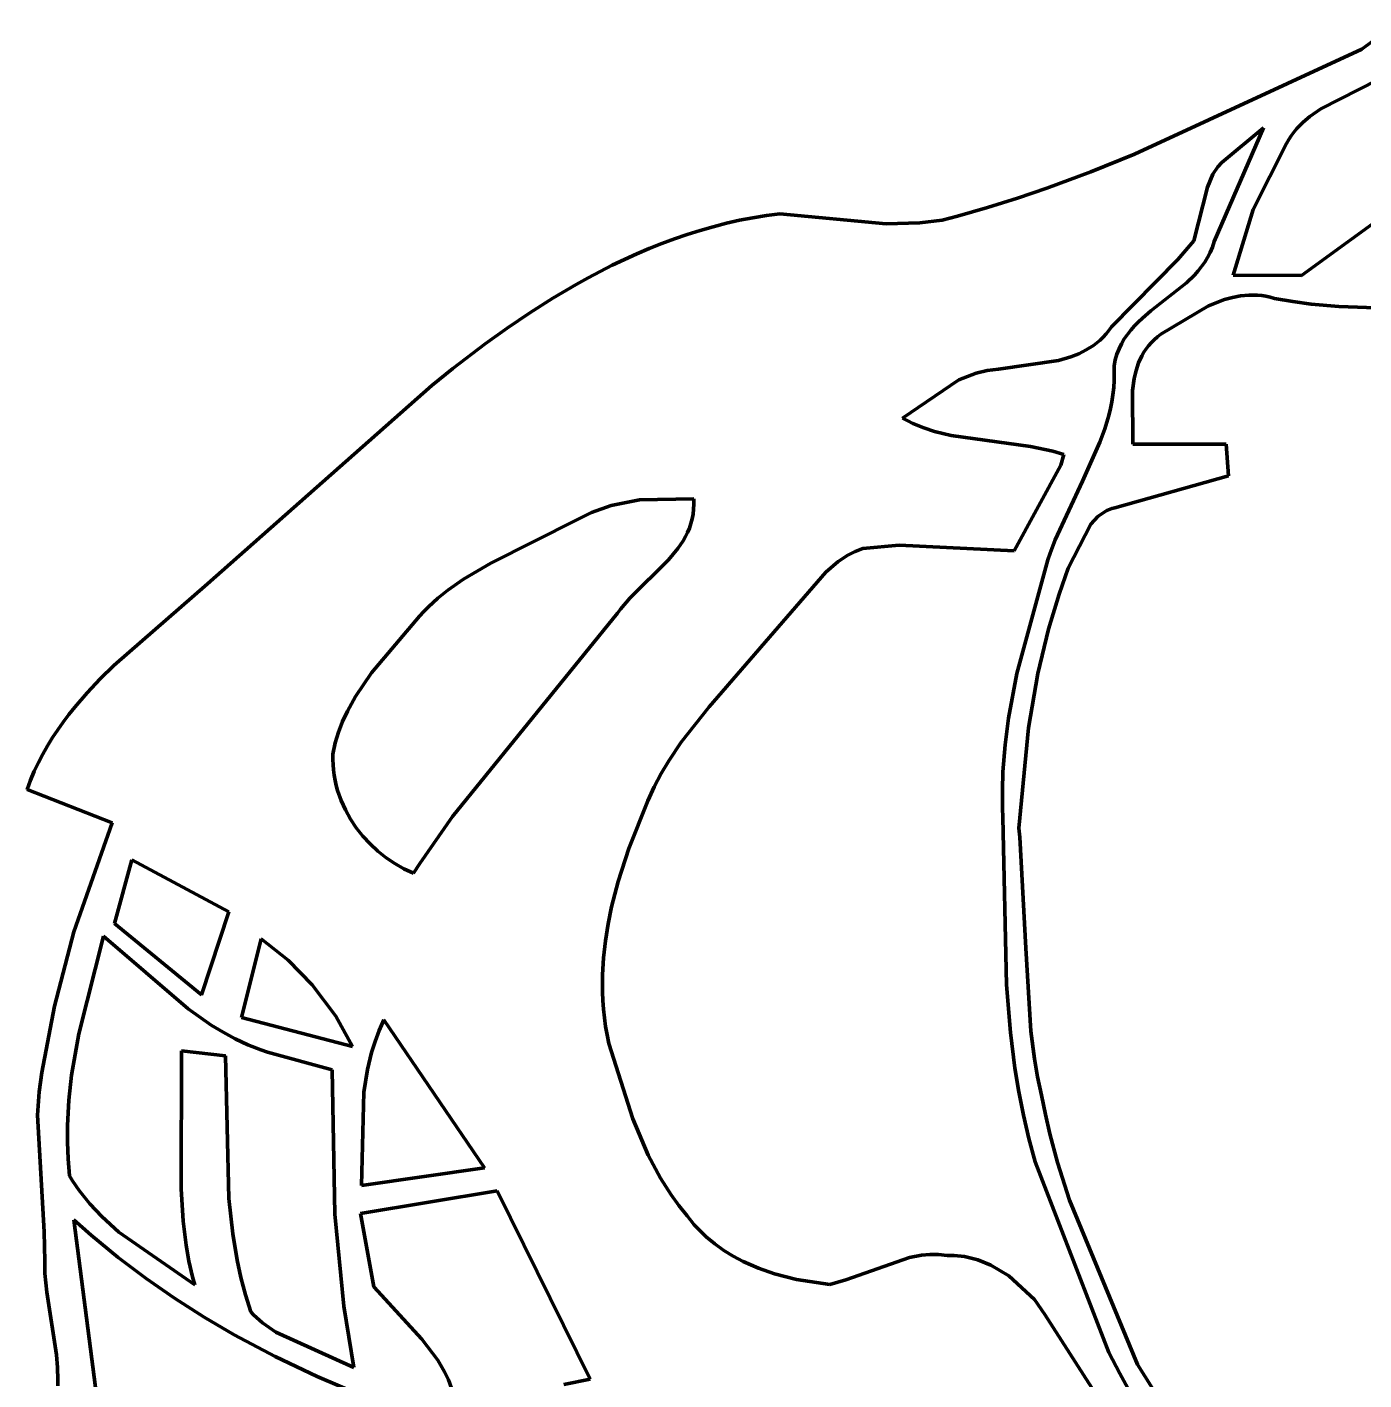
# Model space of a CAD drawing. Header units: millimetres. Extents: x 0 to 12.5, y 0 to 14.6.
# Drawn here: x 3.454 to 5.215, y 10.274 to 12.055 of the extents above; entities that cross this region are included whole.
import ezdxf

# ---------------------------------------------------------------- set-up
doc = ezdxf.new("R2010")
doc.units = ezdxf.units.MM
doc.layers.add('color#131313ff', color=7, linetype='CONTINUOUS', lineweight=100)
doc.layers.add('color#fcfcfcff', color=7, linetype='CONTINUOUS', lineweight=100)

msp = doc.modelspace()

# ---------------------------------------------------------------- linework, layer by layer
at = {"layer": 'color#131313ff'}
for p, q in [((5.2116, 12.0256), (5.2507, 12.0548)), ((4.9123, 11.8874), (5.2116, 12.0256)), ((5.2329, 11.9853), (5.158, 11.9472)), ((5.1435, 11.9372), (5.1345, 11.9296)), ((5.158, 11.9472), (5.1435, 11.9372)), ((5.0173, 11.7724), (5.0825, 11.9223)), ((5.0825, 11.9223), (5.0273, 11.8767)), ((5.1225, 11.9167), (5.1189, 11.9118)), ((5.1263, 11.9212), (5.1225, 11.9167)), ((5.1345, 11.9296), (5.1263, 11.9212)), ((5.1124, 11.9014), (5.0687, 11.8147)), ((5.1155, 11.9068), (5.1124, 11.9014)), ((5.1189, 11.9118), (5.1155, 11.9068)), ((4.855, 11.8643), (4.9123, 11.8874)), ((4.7972, 11.8427), (4.855, 11.8643)), ((5.0222, 11.8708), (5.0158, 11.8613)), ((5.0273, 11.8767), (5.0222, 11.8708)), ((5.0158, 11.8613), (5.0084, 11.844)), ((4.7189, 11.8171), (4.7582, 11.8294)), ((4.7582, 11.8294), (4.7972, 11.8427)), ((5.0084, 11.844), (4.9904, 11.7734)), ((4.4278, 11.8068), (4.4457, 11.8091)), ((4.4457, 11.8091), (4.5856, 11.7959)), ((4.6792, 11.8058), (4.7189, 11.8171)), ((5.0687, 11.8147), (5.0422, 11.7282)), ((5.1322, 11.7279), (5.2633, 11.823)), ((4.3406, 11.7871), (4.3578, 11.792)), ((4.3578, 11.792), (4.3751, 11.7965)), ((4.3751, 11.7965), (4.3925, 11.8004)), ((4.3925, 11.8004), (4.4101, 11.8038)), ((4.4101, 11.8038), (4.4278, 11.8068)), ((4.5856, 11.7959), (4.6298, 11.7969)), ((4.6298, 11.7969), (4.6593, 11.8005)), ((4.6593, 11.8005), (4.6792, 11.8058)), ((4.2901, 11.7698), (4.3068, 11.776)), ((4.3068, 11.776), (4.3236, 11.7818)), ((4.3236, 11.7818), (4.3406, 11.7871)), ((4.9904, 11.7734), (4.9693, 11.7488)), ((4.2409, 11.7489), (4.2572, 11.7563)), ((4.2572, 11.7563), (4.2736, 11.7633)), ((4.2736, 11.7633), (4.2901, 11.7698)), ((5.0087, 11.7515), (5.0121, 11.7581)), ((5.0121, 11.7581), (5.015, 11.765)), ((5.015, 11.765), (5.0173, 11.7724)), ((4.2089, 11.7332), (4.2248, 11.7412)), ((4.2248, 11.7412), (4.2409, 11.7489)), ((4.9693, 11.7488), (4.8823, 11.6602)), ((4.9962, 11.7337), (5.0008, 11.7394)), ((5.0008, 11.7394), (5.005, 11.7453)), ((5.005, 11.7453), (5.0087, 11.7515)), ((4.1774, 11.7161), (4.1931, 11.7248)), ((4.1931, 11.7248), (4.2089, 11.7332)), ((4.9808, 11.7182), (4.9913, 11.7283)), ((4.9913, 11.7283), (4.9962, 11.7337)), ((5.0422, 11.7282), (5.1322, 11.7279)), ((4.1465, 11.698), (4.1774, 11.7161)), ((4.934, 11.6812), (4.9808, 11.7182)), ((5.0632, 11.702), (5.0522, 11.701)), ((5.0743, 11.7018), (5.0632, 11.702)), ((4.1163, 11.6787), (4.1465, 11.698)), ((5.0101, 11.6878), (4.9473, 11.6503)), ((5.0308, 11.696), (5.0101, 11.6878)), ((5.0415, 11.6989), (5.0308, 11.696)), ((5.0522, 11.701), (5.0415, 11.6989)), ((5.0799, 11.7013), (5.0743, 11.7018)), ((5.0855, 11.7004), (5.0799, 11.7013)), ((5.0912, 11.6992), (5.0855, 11.7004)), ((5.0969, 11.6976), (5.0912, 11.6992)), ((5.121, 11.6934), (5.0969, 11.6976)), ((5.1451, 11.6901), (5.121, 11.6934)), ((5.1815, 11.6869), (5.1451, 11.6901)), ((5.2423, 11.6849), (5.1815, 11.6869)), ((4.0865, 11.6586), (4.1163, 11.6787)), ((4.9124, 11.6613), (4.9175, 11.6665)), ((4.9175, 11.6665), (4.9228, 11.6716)), ((4.9228, 11.6716), (4.934, 11.6812)), ((4.0574, 11.6377), (4.0865, 11.6586)), ((4.8751, 11.6508), (4.8712, 11.6465)), ((4.8788, 11.6553), (4.8751, 11.6508)), ((4.8823, 11.6602), (4.8788, 11.6553)), ((4.899, 11.6442), (4.9031, 11.6502)), ((4.9031, 11.6502), (4.9076, 11.6559)), ((4.9076, 11.6559), (4.9124, 11.6613)), ((4.9473, 11.6503), (4.9427, 11.6469)), ((4.0148, 11.6052), (4.0574, 11.6377)), ((4.8584, 11.6356), (4.849, 11.6297)), ((4.8628, 11.639), (4.8584, 11.6356)), ((4.8671, 11.6426), (4.8628, 11.639)), ((4.8712, 11.6465), (4.8671, 11.6426)), ((4.8894, 11.6242), (4.8921, 11.6313)), ((4.8921, 11.6313), (4.8954, 11.6379)), ((4.8954, 11.6379), (4.899, 11.6442)), ((4.9277, 11.631), (4.9248, 11.6267)), ((4.931, 11.6353), (4.9277, 11.631)), ((4.9345, 11.6393), (4.931, 11.6353)), ((4.9384, 11.6432), (4.9345, 11.6393)), ((4.9427, 11.6469), (4.9384, 11.6432)), ((4.8124, 11.6158), (4.7334, 11.6045)), ((4.8287, 11.6206), (4.8124, 11.6158)), ((4.8391, 11.6247), (4.8287, 11.6206)), ((4.849, 11.6297), (4.8391, 11.6247)), ((4.8856, 11.6089), (4.8872, 11.6168)), ((4.8872, 11.6168), (4.8894, 11.6242)), ((4.9222, 11.6221), (4.9178, 11.6126)), ((4.9248, 11.6267), (4.9222, 11.6221)), ((3.9871, 11.583), (4.0148, 11.6052)), ((4.7039, 11.5993), (4.681, 11.5904)), ((4.7184, 11.6027), (4.7039, 11.5993)), ((4.7334, 11.6045), (4.7184, 11.6027)), ((4.8859, 11.5992), (4.8856, 11.6089)), ((4.8857, 11.5896), (4.8859, 11.5992)), ((4.9145, 11.6026), (4.912, 11.5923)), ((4.9178, 11.6126), (4.9145, 11.6026)), ((3.6921, 11.3218), (3.9871, 11.583)), ((4.681, 11.5904), (4.6071, 11.54)), ((4.8841, 11.5708), (4.8851, 11.5802)), ((4.8851, 11.5802), (4.8857, 11.5896)), ((4.912, 11.5923), (4.9097, 11.5762)), ((4.8808, 11.5525), (4.8826, 11.5616)), ((4.8826, 11.5616), (4.8841, 11.5708)), ((4.9097, 11.5762), (4.9101, 11.5055)), ((4.8733, 11.5257), (4.8786, 11.5435)), ((4.8786, 11.5435), (4.8808, 11.5525)), ((4.6071, 11.54), (4.6139, 11.5363)), ((4.6139, 11.5363), (4.6208, 11.5329)), ((4.6208, 11.5329), (4.6349, 11.5271)), ((4.6349, 11.5271), (4.6491, 11.5224)), ((4.867, 11.5082), (4.8733, 11.5257)), ((4.6491, 11.5224), (4.6709, 11.517)), ((4.6709, 11.517), (4.7755, 11.5026)), ((4.8438, 11.4569), (4.867, 11.5082)), ((4.7755, 11.5026), (4.805, 11.4965)), ((4.805, 11.4965), (4.8195, 11.4922)), ((4.8195, 11.4922), (4.8153, 11.4779)), ((4.9101, 11.5055), (5.033, 11.5059)), ((5.033, 11.5059), (5.0361, 11.4642)), ((4.8153, 11.4779), (4.7542, 11.3654)), ((4.8079, 11.3798), (4.8438, 11.4569)), ((5.0361, 11.4642), (4.8865, 11.422)), ((4.2234, 11.425), (4.1976, 11.4159)), ((4.2609, 11.4325), (4.2234, 11.425)), ((4.3321, 11.4337), (4.2609, 11.4325)), ((4.3313, 11.4135), (4.332, 11.42)), ((4.332, 11.42), (4.3323, 11.4267)), ((4.3323, 11.4267), (4.3321, 11.4337)), ((4.8759, 11.4182), (4.8698, 11.4146)), ((4.8828, 11.4209), (4.8759, 11.4182)), ((4.8865, 11.422), (4.8828, 11.4209)), ((4.178, 11.4059), (4.0652, 11.3489)), ((4.1976, 11.4159), (4.178, 11.4059)), ((4.3264, 11.3952), (4.3284, 11.4011)), ((4.3284, 11.4011), (4.3301, 11.4072)), ((4.3301, 11.4072), (4.3313, 11.4135)), ((4.8548, 11.4002), (4.8253, 11.3425)), ((4.8642, 11.4104), (4.8548, 11.4002)), ((4.8698, 11.4146), (4.8642, 11.4104)), ((4.3182, 11.3786), (4.3213, 11.384)), ((4.3213, 11.384), (4.324, 11.3895)), ((4.324, 11.3895), (4.3264, 11.3952)), ((4.2991, 11.3536), (4.3113, 11.3683)), ((4.3113, 11.3683), (4.3182, 11.3786)), ((4.5446, 11.3645), (4.5352, 11.3597)), ((4.5547, 11.3685), (4.5446, 11.3645)), ((4.6027, 11.3726), (4.5547, 11.3685)), ((4.7542, 11.3654), (4.6027, 11.3726)), ((4.8014, 11.3622), (4.8079, 11.3798)), ((4.0652, 11.3489), (4.0289, 11.3279)), ((4.2482, 11.3029), (4.2991, 11.3536)), ((4.5221, 11.351), (4.5062, 11.3373)), ((4.5352, 11.3597), (4.5221, 11.351)), ((4.7576, 11.2037), (4.7985, 11.3533)), ((4.7985, 11.3533), (4.8014, 11.3622)), ((4.0289, 11.3279), (4.0083, 11.3136)), ((4.5062, 11.3373), (4.4433, 11.2649)), ((4.8253, 11.3425), (4.8132, 11.3084)), ((3.5687, 11.2141), (3.6921, 11.3218)), ((4.0083, 11.3136), (3.9952, 11.3031)), ((3.9952, 11.3031), (3.9828, 11.2916)), ((4.2357, 11.2883), (4.2482, 11.3029)), ((4.8132, 11.3084), (4.7994, 11.2622)), ((3.9711, 11.2791), (3.9079, 11.2047)), ((3.9768, 11.2855), (3.9711, 11.2791)), ((3.9828, 11.2916), (3.9768, 11.2855)), ((4.0143, 11.0153), (4.2319, 11.2833)), ((4.2319, 11.2833), (4.2357, 11.2883)), ((4.4433, 11.2649), (4.3526, 11.16)), ((4.7994, 11.2622), (4.7854, 11.2036)), ((3.5508, 11.1966), (3.5687, 11.2141)), ((3.9079, 11.2047), (3.8869, 11.1737)), ((4.7467, 11.1451), (4.7576, 11.2037)), ((4.7854, 11.2036), (4.773, 11.1323)), ((3.5335, 11.1784), (3.5508, 11.1966)), ((3.5172, 11.1595), (3.5335, 11.1784)), ((3.8869, 11.1737), (3.8761, 11.1542)), ((3.5019, 11.1399), (3.5094, 11.1498)), ((3.5094, 11.1498), (3.5172, 11.1595)), ((3.8761, 11.1542), (3.8699, 11.1407)), ((4.3526, 11.16), (4.3158, 11.1135)), ((3.4947, 11.1297), (3.5019, 11.1399)), ((3.8699, 11.1407), (3.8646, 11.1267)), ((4.7421, 11.1097), (4.7467, 11.1451)), ((4.773, 11.1323), (4.7602, 11.0003)), ((3.4813, 11.1087), (3.4878, 11.1193)), ((3.4878, 11.1193), (3.4947, 11.1297)), ((3.8646, 11.1267), (3.8602, 11.1124)), ((3.4693, 11.0865), (3.4751, 11.0977)), ((3.4751, 11.0977), (3.4813, 11.1087)), ((3.857, 11.0976), (3.8569, 11.0906)), ((3.8602, 11.1124), (3.857, 11.0976)), ((4.3158, 11.1135), (4.2993, 11.089)), ((4.7393, 11.0741), (4.7421, 11.1097)), ((3.4639, 11.075), (3.4693, 11.0865)), ((3.8569, 11.0906), (3.8572, 11.0837)), ((3.8572, 11.0837), (3.8578, 11.0768)), ((4.2993, 11.089), (4.2892, 11.072)), ((3.4544, 11.0511), (3.4589, 11.0632)), ((3.4589, 11.0632), (3.4639, 11.075)), ((3.8578, 11.0768), (3.8587, 11.0699)), ((3.8587, 11.0699), (3.8599, 11.0631)), ((3.8599, 11.0631), (3.8615, 11.0564)), ((4.2892, 11.072), (4.2799, 11.0545)), ((4.7386, 11.0503), (4.7393, 11.0741)), ((3.5663, 11.0073), (3.4544, 11.0511)), ((3.8615, 11.0564), (3.8633, 11.0498)), ((3.8633, 11.0498), (3.8679, 11.0367)), ((4.2799, 11.0545), (4.2716, 11.0363)), ((4.7388, 11.0264), (4.7386, 11.0503)), ((3.8679, 11.0367), (3.8735, 11.0241)), ((4.2716, 11.0363), (4.2465, 10.9732)), ((4.7393, 11.0144), (4.7388, 11.0264)), ((3.5161, 10.8637), (3.5663, 11.0073)), ((3.8735, 11.0241), (3.8802, 11.012)), ((3.8802, 11.012), (3.8879, 11.0005)), ((3.9714, 10.9537), (4.0143, 11.0153)), ((4.7438, 10.7938), (4.7393, 11.0144)), ((3.8879, 11.0005), (3.8965, 10.9895)), ((3.8965, 10.9895), (3.9059, 10.9793)), ((4.7602, 11.0003), (4.7616, 10.9882)), ((3.9059, 10.9793), (3.9161, 10.9699)), ((4.2465, 10.9732), (4.2325, 10.9298)), ((4.7616, 10.9882), (4.7693, 10.8422)), ((3.5924, 10.9585), (3.5697, 10.8746)), ((3.7201, 10.8902), (3.5924, 10.9585)), ((3.9161, 10.9699), (3.927, 10.9612)), ((3.927, 10.9612), (3.9385, 10.9535)), ((3.9385, 10.9535), (3.9506, 10.9468)), ((3.9506, 10.9468), (3.9632, 10.9411)), ((3.9632, 10.9411), (3.9714, 10.9537)), ((4.2325, 10.9298), (4.224, 10.8967)), ((3.6841, 10.7807), (3.7201, 10.8902)), ((4.224, 10.8967), (4.2194, 10.8744)), ((3.5697, 10.8746), (3.6841, 10.7807)), ((4.2194, 10.8744), (4.2159, 10.852)), ((3.4904, 10.7656), (3.5161, 10.8637)), ((3.5549, 10.858), (3.5224, 10.7292)), ((3.6667, 10.7621), (3.5549, 10.858)), ((3.7625, 10.8543), (3.7368, 10.7509)), ((3.7982, 10.8263), (3.7625, 10.8543)), ((4.2159, 10.852), (4.2134, 10.8295)), ((4.2134, 10.8295), (4.2121, 10.807)), ((4.7693, 10.8422), (4.7758, 10.7328)), ((3.8299, 10.794), (3.7982, 10.8263)), ((3.8608, 10.7526), (3.8299, 10.794)), ((4.2121, 10.807), (4.2119, 10.7957)), ((4.2119, 10.7957), (4.212, 10.7844)), ((4.7492, 10.731), (4.7438, 10.7938)), ((4.212, 10.7844), (4.2125, 10.7731)), ((3.474, 10.6784), (3.4904, 10.7656)), ((3.6968, 10.741), (3.6667, 10.7621)), ((4.2125, 10.7731), (4.2133, 10.7618)), ((4.2133, 10.7618), (4.2145, 10.7505)), ((3.7124, 10.7315), (3.6968, 10.741)), ((3.7368, 10.7509), (3.8828, 10.7129)), ((3.8828, 10.7129), (3.8608, 10.7526)), ((3.9242, 10.7479), (3.9179, 10.7337)), ((4.0567, 10.5529), (3.9242, 10.7479)), ((4.2145, 10.7505), (4.2161, 10.7392)), ((3.5224, 10.7292), (3.513, 10.6748)), ((3.7284, 10.7228), (3.7124, 10.7315)), ((3.7451, 10.715), (3.7284, 10.7228)), ((3.9179, 10.7337), (3.9125, 10.7193)), ((4.2161, 10.7392), (4.218, 10.728)), ((4.218, 10.728), (4.2203, 10.7167)), ((4.7551, 10.6842), (4.7492, 10.731)), ((4.7758, 10.7328), (4.7806, 10.6966)), ((3.6573, 10.5254), (3.6575, 10.707)), ((3.6575, 10.707), (3.7155, 10.7003)), ((3.7623, 10.7082), (3.7451, 10.715)), ((3.7711, 10.7053), (3.7623, 10.7082)), ((3.856, 10.682), (3.7711, 10.7053)), ((3.9079, 10.7047), (3.9026, 10.6825)), ((3.9125, 10.7193), (3.9079, 10.7047)), ((4.2203, 10.7167), (4.2519, 10.6176)), ((3.7155, 10.7003), (3.7199, 10.5126)), ((4.7806, 10.6966), (4.7849, 10.6726)), ((3.4704, 10.6532), (3.474, 10.6784)), ((3.513, 10.6748), (3.5093, 10.6419)), ((3.8596, 10.4921), (3.856, 10.682)), ((3.9026, 10.6825), (3.8979, 10.6524)), ((4.7602, 10.6531), (4.7551, 10.6842)), ((4.7849, 10.6726), (4.7902, 10.6487)), ((3.4681, 10.6224), (3.4704, 10.6532)), ((3.8979, 10.6524), (3.8947, 10.5299)), ((4.7662, 10.6222), (4.7602, 10.6531)), ((3.5093, 10.6419), (3.5075, 10.6089)), ((4.7902, 10.6487), (4.7951, 10.623)), ((3.4769, 10.4687), (3.4681, 10.6224)), ((4.2519, 10.6176), (4.2721, 10.5698)), ((4.7733, 10.5915), (4.7662, 10.6222)), ((4.7951, 10.623), (4.8008, 10.5976)), ((3.5075, 10.6089), (3.5074, 10.5867)), ((4.8008, 10.5976), (4.811, 10.56)), ((3.5074, 10.5867), (3.5084, 10.5646)), ((4.7815, 10.5609), (4.7733, 10.5915)), ((3.5084, 10.5646), (3.5104, 10.5423)), ((4.2721, 10.5698), (4.2883, 10.5393)), ((3.8947, 10.5299), (4.0567, 10.5529)), ((4.8787, 10.3099), (4.7815, 10.5609)), ((4.811, 10.56), (4.8269, 10.5105)), ((3.5104, 10.5423), (3.5144, 10.5358)), ((3.5144, 10.5358), (3.523, 10.5232)), ((4.2883, 10.5393), (4.3023, 10.5174)), ((3.523, 10.5232), (3.5372, 10.5054)), ((3.6599, 10.4829), (3.6573, 10.5254)), ((3.7199, 10.5126), (3.7251, 10.4661)), ((4.0733, 10.5227), (3.8935, 10.493)), ((4.1958, 10.2746), (4.0733, 10.5227)), ((4.3023, 10.5174), (4.3125, 10.5034)), ((4.8269, 10.5105), (4.9163, 10.2939)), ((3.5372, 10.5054), (3.5527, 10.4888)), ((3.8716, 10.3707), (3.8596, 10.4921)), ((3.8935, 10.493), (3.911, 10.3961)), ((4.3125, 10.5034), (4.3235, 10.4898)), ((3.5159, 10.4847), (3.5443, 10.2638)), ((3.5389, 10.4643), (3.5159, 10.4847)), ((3.5527, 10.4888), (3.5751, 10.4684)), ((3.6637, 10.4512), (3.6599, 10.4829)), ((4.3235, 10.4898), (4.3281, 10.4838)), ((4.3281, 10.4838), (4.3329, 10.478)), ((4.3329, 10.478), (4.3378, 10.4725)), ((3.4776, 10.4301), (3.4769, 10.4687)), ((3.5744, 10.4351), (3.5389, 10.4643)), ((3.5751, 10.4684), (3.6752, 10.399)), ((3.7251, 10.4661), (3.7309, 10.4314)), ((4.3378, 10.4725), (4.3484, 10.4621)), ((4.3484, 10.4621), (4.3597, 10.4527)), ((3.6675, 10.4302), (3.6637, 10.4512)), ((4.3597, 10.4527), (4.3716, 10.4441)), ((4.3716, 10.4441), (4.3841, 10.4365)), ((4.6161, 10.435), (4.6322, 10.4379)), ((4.6322, 10.4379), (4.6432, 10.4389)), ((4.6432, 10.4389), (4.6544, 10.4389)), ((4.6544, 10.4389), (4.6657, 10.4377)), ((4.6657, 10.4377), (4.675, 10.4377)), ((4.675, 10.4377), (4.6888, 10.4363)), ((3.4779, 10.414), (3.4776, 10.4301)), ((3.611, 10.4074), (3.5744, 10.4351)), ((3.6723, 10.4094), (3.6675, 10.4302)), ((3.7309, 10.4314), (3.7359, 10.4086)), ((4.3841, 10.4365), (4.3972, 10.4296)), ((4.3972, 10.4296), (4.4175, 10.4207)), ((4.4175, 10.4207), (4.4386, 10.4135)), ((4.5324, 10.4054), (4.6161, 10.435)), ((4.6888, 10.4363), (4.7064, 10.4318)), ((4.7064, 10.4318), (4.7234, 10.4249)), ((4.7234, 10.4249), (4.747, 10.4107)), ((3.4803, 10.3894), (3.4779, 10.414)), ((3.6487, 10.3812), (3.611, 10.4074)), ((3.6752, 10.399), (3.6723, 10.4094)), ((3.7359, 10.4086), (3.7419, 10.3859)), ((4.4386, 10.4135), (4.4675, 10.4061)), ((4.4675, 10.4061), (4.5112, 10.3992)), ((4.5112, 10.3992), (4.5324, 10.4054)), ((4.747, 10.4107), (4.781, 10.3797)), ((3.493, 10.3067), (3.4803, 10.3894)), ((3.7419, 10.3859), (3.7489, 10.3634)), ((3.911, 10.3961), (3.9742, 10.3272)), ((3.6874, 10.3564), (3.6487, 10.3812)), ((3.8846, 10.2903), (3.8716, 10.3707)), ((4.781, 10.3797), (4.7945, 10.36)), ((3.727, 10.3332), (3.6874, 10.3564)), ((3.7489, 10.3634), (3.7526, 10.3595)), ((3.7526, 10.3595), (3.7645, 10.349)), ((3.7645, 10.349), (3.7818, 10.3368)), ((4.7945, 10.36), (4.8855, 10.2178)), ((3.7811, 10.3044), (3.727, 10.3332)), ((3.7818, 10.3368), (3.8846, 10.2903)), ((3.9742, 10.3272), (3.9953, 10.2996)), ((3.4945, 10.2903), (3.493, 10.3067)), ((3.8365, 10.2781), (3.7811, 10.3044)), ((3.9953, 10.2996), (4.0041, 10.2845)), ((4.893, 10.2822), (4.8787, 10.3099)), ((3.495, 10.274), (3.4945, 10.2903)), ((3.893, 10.2541), (3.8365, 10.2781)), ((4.0041, 10.2845), (4.0091, 10.2739)), ((4.9847, 10.1159), (4.893, 10.2822)), ((4.9163, 10.2939), (5.0315, 10.1126)), ((3.4948, 10.2659), (3.495, 10.274)), ((4.0091, 10.2739), (4.0132, 10.2627)), ((4.161, 10.2679), (4.1958, 10.2746))]:
    msp.add_line(p, q, dxfattribs=at)
at = {"layer": 'color#fcfcfcff'}
for p, q in [((5.2507, 12.0548), (5.2116, 12.0256)), ((5.2116, 12.0256), (4.9123, 11.8874)), ((5.158, 11.9472), (5.2329, 11.9853)), ((5.1345, 11.9296), (5.1435, 11.9372)), ((5.1435, 11.9372), (5.158, 11.9472)), ((5.0825, 11.9223), (5.0173, 11.7724)), ((5.0273, 11.8767), (5.0825, 11.9223)), ((5.1189, 11.9118), (5.1225, 11.9167)), ((5.1225, 11.9167), (5.1263, 11.9212)), ((5.1263, 11.9212), (5.1345, 11.9296)), ((5.0687, 11.8147), (5.1124, 11.9014)), ((5.1124, 11.9014), (5.1155, 11.9068)), ((5.1155, 11.9068), (5.1189, 11.9118)), ((4.9123, 11.8874), (4.855, 11.8643)), ((4.855, 11.8643), (4.7972, 11.8427)), ((5.0158, 11.8613), (5.0222, 11.8708)), ((5.0222, 11.8708), (5.0273, 11.8767)), ((5.0084, 11.844), (5.0158, 11.8613)), ((4.7582, 11.8294), (4.7189, 11.8171)), ((4.7972, 11.8427), (4.7582, 11.8294)), ((4.9904, 11.7734), (5.0084, 11.844)), ((4.4457, 11.8091), (4.4278, 11.8068)), ((4.5856, 11.7959), (4.4457, 11.8091)), ((4.7189, 11.8171), (4.6792, 11.8058)), ((5.0422, 11.7282), (5.0687, 11.8147)), ((5.2633, 11.823), (5.1322, 11.7279)), ((4.3578, 11.792), (4.3406, 11.7871)), ((4.3751, 11.7965), (4.3578, 11.792)), ((4.3925, 11.8004), (4.3751, 11.7965)), ((4.4101, 11.8038), (4.3925, 11.8004)), ((4.4278, 11.8068), (4.4101, 11.8038)), ((4.6298, 11.7969), (4.5856, 11.7959)), ((4.6593, 11.8005), (4.6298, 11.7969)), ((4.6792, 11.8058), (4.6593, 11.8005)), ((4.3068, 11.776), (4.2901, 11.7698)), ((4.3236, 11.7818), (4.3068, 11.776)), ((4.3406, 11.7871), (4.3236, 11.7818)), ((4.9693, 11.7488), (4.9904, 11.7734)), ((4.2572, 11.7563), (4.2409, 11.7489)), ((4.2736, 11.7633), (4.2572, 11.7563)), ((4.2901, 11.7698), (4.2736, 11.7633)), ((5.0121, 11.7581), (5.0087, 11.7515)), ((5.015, 11.765), (5.0121, 11.7581)), ((5.0173, 11.7724), (5.015, 11.765)), ((4.2248, 11.7412), (4.2089, 11.7332)), ((4.2409, 11.7489), (4.2248, 11.7412)), ((4.8823, 11.6602), (4.9693, 11.7488)), ((5.0008, 11.7394), (4.9962, 11.7337)), ((5.005, 11.7453), (5.0008, 11.7394)), ((5.0087, 11.7515), (5.005, 11.7453)), ((4.1931, 11.7248), (4.1774, 11.7161)), ((4.2089, 11.7332), (4.1931, 11.7248)), ((4.9913, 11.7283), (4.9808, 11.7182)), ((4.9962, 11.7337), (4.9913, 11.7283)), ((5.1322, 11.7279), (5.0422, 11.7282)), ((4.1774, 11.7161), (4.1465, 11.698)), ((4.9808, 11.7182), (4.934, 11.6812)), ((5.0522, 11.701), (5.0632, 11.702)), ((5.0632, 11.702), (5.0743, 11.7018)), ((4.1465, 11.698), (4.1163, 11.6787)), ((4.9473, 11.6503), (5.0101, 11.6878)), ((5.0101, 11.6878), (5.0308, 11.696)), ((5.0308, 11.696), (5.0415, 11.6989)), ((5.0415, 11.6989), (5.0522, 11.701)), ((5.0743, 11.7018), (5.0799, 11.7013)), ((5.0799, 11.7013), (5.0855, 11.7004)), ((5.0855, 11.7004), (5.0912, 11.6992)), ((5.0912, 11.6992), (5.0969, 11.6976)), ((5.0969, 11.6976), (5.121, 11.6934)), ((5.121, 11.6934), (5.1451, 11.6901)), ((5.1451, 11.6901), (5.1815, 11.6869)), ((5.1815, 11.6869), (5.2423, 11.6849)), ((4.1163, 11.6787), (4.0865, 11.6586)), ((4.9175, 11.6665), (4.9124, 11.6613)), ((4.9228, 11.6716), (4.9175, 11.6665)), ((4.934, 11.6812), (4.9228, 11.6716)), ((4.0865, 11.6586), (4.0574, 11.6377)), ((4.8712, 11.6465), (4.8751, 11.6508)), ((4.8751, 11.6508), (4.8788, 11.6553)), ((4.8788, 11.6553), (4.8823, 11.6602)), ((4.9031, 11.6502), (4.899, 11.6442)), ((4.9076, 11.6559), (4.9031, 11.6502)), ((4.9124, 11.6613), (4.9076, 11.6559)), ((4.9427, 11.6469), (4.9473, 11.6503)), ((4.0574, 11.6377), (4.0148, 11.6052)), ((4.849, 11.6297), (4.8584, 11.6356)), ((4.8584, 11.6356), (4.8628, 11.639)), ((4.8628, 11.639), (4.8671, 11.6426)), ((4.8671, 11.6426), (4.8712, 11.6465)), ((4.8921, 11.6313), (4.8894, 11.6242)), ((4.8954, 11.6379), (4.8921, 11.6313)), ((4.899, 11.6442), (4.8954, 11.6379)), ((4.9248, 11.6267), (4.9277, 11.631)), ((4.9277, 11.631), (4.931, 11.6353)), ((4.931, 11.6353), (4.9345, 11.6393)), ((4.9345, 11.6393), (4.9384, 11.6432)), ((4.9384, 11.6432), (4.9427, 11.6469)), ((4.7334, 11.6045), (4.8124, 11.6158)), ((4.8124, 11.6158), (4.8287, 11.6206)), ((4.8287, 11.6206), (4.8391, 11.6247)), ((4.8391, 11.6247), (4.849, 11.6297)), ((4.8872, 11.6168), (4.8856, 11.6089)), ((4.8894, 11.6242), (4.8872, 11.6168)), ((4.9178, 11.6126), (4.9222, 11.6221)), ((4.9222, 11.6221), (4.9248, 11.6267)), ((4.0148, 11.6052), (3.9871, 11.583)), ((4.681, 11.5904), (4.7039, 11.5993)), ((4.7039, 11.5993), (4.7184, 11.6027)), ((4.7184, 11.6027), (4.7334, 11.6045)), ((4.8856, 11.6089), (4.8859, 11.5992)), ((4.8859, 11.5992), (4.8857, 11.5896)), ((4.912, 11.5923), (4.9145, 11.6026)), ((4.9145, 11.6026), (4.9178, 11.6126)), ((3.9871, 11.583), (3.6921, 11.3218)), ((4.6071, 11.54), (4.681, 11.5904)), ((4.8851, 11.5802), (4.8841, 11.5708)), ((4.8857, 11.5896), (4.8851, 11.5802)), ((4.9097, 11.5762), (4.912, 11.5923)), ((4.8826, 11.5616), (4.8808, 11.5525)), ((4.8841, 11.5708), (4.8826, 11.5616)), ((4.9101, 11.5055), (4.9097, 11.5762)), ((4.8786, 11.5435), (4.8733, 11.5257)), ((4.8808, 11.5525), (4.8786, 11.5435)), ((4.6139, 11.5363), (4.6071, 11.54)), ((4.6208, 11.5329), (4.6139, 11.5363)), ((4.6349, 11.5271), (4.6208, 11.5329)), ((4.6491, 11.5224), (4.6349, 11.5271)), ((4.8733, 11.5257), (4.867, 11.5082)), ((4.6709, 11.517), (4.6491, 11.5224)), ((4.7755, 11.5026), (4.6709, 11.517)), ((4.867, 11.5082), (4.8438, 11.4569)), ((4.805, 11.4965), (4.7755, 11.5026)), ((4.8195, 11.4922), (4.805, 11.4965)), ((4.8153, 11.4779), (4.8195, 11.4922)), ((5.033, 11.5059), (4.9101, 11.5055)), ((5.0361, 11.4642), (5.033, 11.5059)), ((4.7542, 11.3654), (4.8153, 11.4779)), ((4.8438, 11.4569), (4.8079, 11.3798)), ((4.8865, 11.422), (5.0361, 11.4642)), ((4.1976, 11.4159), (4.2234, 11.425)), ((4.2234, 11.425), (4.2609, 11.4325)), ((4.2609, 11.4325), (4.3321, 11.4337)), ((4.332, 11.42), (4.3313, 11.4135)), ((4.3323, 11.4267), (4.332, 11.42)), ((4.3321, 11.4337), (4.3323, 11.4267)), ((4.8698, 11.4146), (4.8759, 11.4182)), ((4.8759, 11.4182), (4.8828, 11.4209)), ((4.8828, 11.4209), (4.8865, 11.422)), ((4.0652, 11.3489), (4.178, 11.4059)), ((4.178, 11.4059), (4.1976, 11.4159)), ((4.3284, 11.4011), (4.3264, 11.3952)), ((4.3301, 11.4072), (4.3284, 11.4011)), ((4.3313, 11.4135), (4.3301, 11.4072)), ((4.8253, 11.3425), (4.8548, 11.4002)), ((4.8548, 11.4002), (4.8642, 11.4104)), ((4.8642, 11.4104), (4.8698, 11.4146)), ((4.3213, 11.384), (4.3182, 11.3786)), ((4.324, 11.3895), (4.3213, 11.384)), ((4.3264, 11.3952), (4.324, 11.3895)), ((4.3113, 11.3683), (4.2991, 11.3536)), ((4.3182, 11.3786), (4.3113, 11.3683)), ((4.5352, 11.3597), (4.5446, 11.3645)), ((4.5446, 11.3645), (4.5547, 11.3685)), ((4.5547, 11.3685), (4.6027, 11.3726)), ((4.6027, 11.3726), (4.7542, 11.3654)), ((4.8079, 11.3798), (4.8014, 11.3622)), ((4.0289, 11.3279), (4.0652, 11.3489)), ((4.2991, 11.3536), (4.2482, 11.3029)), ((4.5062, 11.3373), (4.5221, 11.351)), ((4.5221, 11.351), (4.5352, 11.3597)), ((4.7985, 11.3533), (4.7576, 11.2037)), ((4.8014, 11.3622), (4.7985, 11.3533)), ((4.0083, 11.3136), (4.0289, 11.3279)), ((4.4433, 11.2649), (4.5062, 11.3373)), ((4.8132, 11.3084), (4.8253, 11.3425)), ((3.6921, 11.3218), (3.5687, 11.2141)), ((3.9952, 11.3031), (4.0083, 11.3136)), ((3.9828, 11.2916), (3.9952, 11.3031)), ((4.2482, 11.3029), (4.2357, 11.2883)), ((4.7994, 11.2622), (4.8132, 11.3084)), ((3.9079, 11.2047), (3.9711, 11.2791)), ((3.9711, 11.2791), (3.9768, 11.2855)), ((3.9768, 11.2855), (3.9828, 11.2916)), ((4.2319, 11.2833), (4.0143, 11.0153)), ((4.2357, 11.2883), (4.2319, 11.2833)), ((4.3526, 11.16), (4.4433, 11.2649)), ((4.7854, 11.2036), (4.7994, 11.2622)), ((3.5687, 11.2141), (3.5508, 11.1966)), ((3.8869, 11.1737), (3.9079, 11.2047)), ((4.7576, 11.2037), (4.7467, 11.1451)), ((4.773, 11.1323), (4.7854, 11.2036)), ((3.5508, 11.1966), (3.5335, 11.1784)), ((3.5335, 11.1784), (3.5172, 11.1595)), ((3.8761, 11.1542), (3.8869, 11.1737)), ((3.5094, 11.1498), (3.5019, 11.1399)), ((3.5172, 11.1595), (3.5094, 11.1498)), ((3.8699, 11.1407), (3.8761, 11.1542)), ((4.3158, 11.1135), (4.3526, 11.16)), ((3.5019, 11.1399), (3.4947, 11.1297)), ((3.8646, 11.1267), (3.8699, 11.1407)), ((4.7467, 11.1451), (4.7421, 11.1097)), ((4.7602, 11.0003), (4.773, 11.1323)), ((3.4878, 11.1193), (3.4813, 11.1087)), ((3.4947, 11.1297), (3.4878, 11.1193)), ((3.8602, 11.1124), (3.8646, 11.1267)), ((3.4751, 11.0977), (3.4693, 11.0865)), ((3.4813, 11.1087), (3.4751, 11.0977)), ((3.8569, 11.0906), (3.857, 11.0976)), ((3.857, 11.0976), (3.8602, 11.1124)), ((4.2993, 11.089), (4.3158, 11.1135)), ((4.7421, 11.1097), (4.7393, 11.0741)), ((3.4693, 11.0865), (3.4639, 11.075)), ((3.8572, 11.0837), (3.8569, 11.0906)), ((3.8578, 11.0768), (3.8572, 11.0837)), ((4.2892, 11.072), (4.2993, 11.089)), ((3.4589, 11.0632), (3.4544, 11.0511)), ((3.4639, 11.075), (3.4589, 11.0632)), ((3.8587, 11.0699), (3.8578, 11.0768)), ((3.8599, 11.0631), (3.8587, 11.0699)), ((3.8615, 11.0564), (3.8599, 11.0631)), ((4.2799, 11.0545), (4.2892, 11.072)), ((4.7393, 11.0741), (4.7386, 11.0503)), ((3.4544, 11.0511), (3.5663, 11.0073)), ((3.8633, 11.0498), (3.8615, 11.0564)), ((3.8679, 11.0367), (3.8633, 11.0498)), ((4.2716, 11.0363), (4.2799, 11.0545)), ((4.7386, 11.0503), (4.7388, 11.0264)), ((3.8735, 11.0241), (3.8679, 11.0367)), ((4.2465, 10.9732), (4.2716, 11.0363)), ((4.7388, 11.0264), (4.7393, 11.0144)), ((3.5663, 11.0073), (3.5161, 10.8637)), ((3.8802, 11.012), (3.8735, 11.0241)), ((3.8879, 11.0005), (3.8802, 11.012)), ((4.0143, 11.0153), (3.9714, 10.9537)), ((4.7393, 11.0144), (4.7438, 10.7938)), ((3.8965, 10.9895), (3.8879, 11.0005)), ((3.9059, 10.9793), (3.8965, 10.9895)), ((4.7616, 10.9882), (4.7602, 11.0003)), ((3.9161, 10.9699), (3.9059, 10.9793)), ((4.2325, 10.9298), (4.2465, 10.9732)), ((4.7693, 10.8422), (4.7616, 10.9882)), ((3.5697, 10.8746), (3.5924, 10.9585)), ((3.5924, 10.9585), (3.7201, 10.8902)), ((3.927, 10.9612), (3.9161, 10.9699)), ((3.9385, 10.9535), (3.927, 10.9612)), ((3.9506, 10.9468), (3.9385, 10.9535)), ((3.9632, 10.9411), (3.9506, 10.9468)), ((3.9714, 10.9537), (3.9632, 10.9411)), ((4.224, 10.8967), (4.2325, 10.9298)), ((3.7201, 10.8902), (3.6841, 10.7807)), ((4.2194, 10.8744), (4.224, 10.8967)), ((3.6841, 10.7807), (3.5697, 10.8746)), ((4.2159, 10.852), (4.2194, 10.8744)), ((3.5161, 10.8637), (3.4904, 10.7656)), ((3.5224, 10.7292), (3.5549, 10.858)), ((3.5549, 10.858), (3.6667, 10.7621)), ((3.7368, 10.7509), (3.7625, 10.8543)), ((3.7625, 10.8543), (3.7982, 10.8263)), ((4.2134, 10.8295), (4.2159, 10.852)), ((4.2121, 10.807), (4.2134, 10.8295)), ((4.7758, 10.7328), (4.7693, 10.8422)), ((3.7982, 10.8263), (3.8299, 10.794)), ((3.8299, 10.794), (3.8608, 10.7526)), ((4.2119, 10.7957), (4.2121, 10.807)), ((4.212, 10.7844), (4.2119, 10.7957)), ((4.7438, 10.7938), (4.7492, 10.731)), ((4.2125, 10.7731), (4.212, 10.7844)), ((3.4904, 10.7656), (3.474, 10.6784)), ((3.6667, 10.7621), (3.6968, 10.741)), ((4.2133, 10.7618), (4.2125, 10.7731)), ((4.2145, 10.7505), (4.2133, 10.7618)), ((3.6968, 10.741), (3.7124, 10.7315)), ((3.8828, 10.7129), (3.7368, 10.7509)), ((3.8608, 10.7526), (3.8828, 10.7129)), ((3.9179, 10.7337), (3.9242, 10.7479)), ((3.9242, 10.7479), (4.0567, 10.5529)), ((4.2161, 10.7392), (4.2145, 10.7505)), ((3.513, 10.6748), (3.5224, 10.7292)), ((3.7124, 10.7315), (3.7284, 10.7228)), ((3.7284, 10.7228), (3.7451, 10.715)), ((3.9125, 10.7193), (3.9179, 10.7337)), ((4.218, 10.728), (4.2161, 10.7392)), ((4.2203, 10.7167), (4.218, 10.728)), ((4.7492, 10.731), (4.7551, 10.6842)), ((4.7806, 10.6966), (4.7758, 10.7328)), ((3.6575, 10.707), (3.6573, 10.5254)), ((3.7155, 10.7003), (3.6575, 10.707)), ((3.7451, 10.715), (3.7623, 10.7082)), ((3.7623, 10.7082), (3.7711, 10.7053)), ((3.7711, 10.7053), (3.856, 10.682)), ((3.9026, 10.6825), (3.9079, 10.7047)), ((3.9079, 10.7047), (3.9125, 10.7193)), ((4.2519, 10.6176), (4.2203, 10.7167)), ((3.7199, 10.5126), (3.7155, 10.7003)), ((4.7849, 10.6726), (4.7806, 10.6966)), ((3.474, 10.6784), (3.4704, 10.6532)), ((3.5093, 10.6419), (3.513, 10.6748)), ((3.856, 10.682), (3.8596, 10.4921)), ((3.8979, 10.6524), (3.9026, 10.6825)), ((4.7551, 10.6842), (4.7602, 10.6531)), ((4.7902, 10.6487), (4.7849, 10.6726)), ((3.4704, 10.6532), (3.4681, 10.6224)), ((3.8947, 10.5299), (3.8979, 10.6524)), ((4.7602, 10.6531), (4.7662, 10.6222)), ((3.5075, 10.6089), (3.5093, 10.6419)), ((4.7951, 10.623), (4.7902, 10.6487)), ((3.4681, 10.6224), (3.4769, 10.4687)), ((4.2721, 10.5698), (4.2519, 10.6176)), ((4.7662, 10.6222), (4.7733, 10.5915)), ((4.8008, 10.5976), (4.7951, 10.623)), ((3.5074, 10.5867), (3.5075, 10.6089)), ((4.811, 10.56), (4.8008, 10.5976)), ((3.5084, 10.5646), (3.5074, 10.5867)), ((4.7733, 10.5915), (4.7815, 10.5609)), ((3.5104, 10.5423), (3.5084, 10.5646)), ((4.2883, 10.5393), (4.2721, 10.5698)), ((4.0567, 10.5529), (3.8947, 10.5299)), ((4.7815, 10.5609), (4.8787, 10.3099)), ((4.8269, 10.5105), (4.811, 10.56)), ((3.5144, 10.5358), (3.5104, 10.5423)), ((3.523, 10.5232), (3.5144, 10.5358)), ((4.3023, 10.5174), (4.2883, 10.5393)), ((3.5372, 10.5054), (3.523, 10.5232)), ((3.6573, 10.5254), (3.6599, 10.4829)), ((3.7251, 10.4661), (3.7199, 10.5126)), ((3.8935, 10.493), (4.0733, 10.5227)), ((4.0733, 10.5227), (4.1958, 10.2746)), ((4.3125, 10.5034), (4.3023, 10.5174)), ((4.9163, 10.2939), (4.8269, 10.5105)), ((3.5527, 10.4888), (3.5372, 10.5054)), ((3.8596, 10.4921), (3.8716, 10.3707)), ((3.911, 10.3961), (3.8935, 10.493)), ((4.3235, 10.4898), (4.3125, 10.5034)), ((3.5159, 10.4847), (3.5389, 10.4643)), ((3.5443, 10.2638), (3.5159, 10.4847)), ((3.5751, 10.4684), (3.5527, 10.4888)), ((3.6599, 10.4829), (3.6637, 10.4512)), ((4.3281, 10.4838), (4.3235, 10.4898)), ((4.3329, 10.478), (4.3281, 10.4838)), ((4.3378, 10.4725), (4.3329, 10.478)), ((3.4769, 10.4687), (3.4776, 10.4301)), ((3.5389, 10.4643), (3.5744, 10.4351)), ((3.6752, 10.399), (3.5751, 10.4684)), ((3.7309, 10.4314), (3.7251, 10.4661)), ((4.3484, 10.4621), (4.3378, 10.4725)), ((4.3597, 10.4527), (4.3484, 10.4621)), ((3.6637, 10.4512), (3.6675, 10.4302)), ((4.3716, 10.4441), (4.3597, 10.4527)), ((4.3841, 10.4365), (4.3716, 10.4441)), ((4.6322, 10.4379), (4.6161, 10.435)), ((4.6432, 10.4389), (4.6322, 10.4379)), ((4.6544, 10.4389), (4.6432, 10.4389)), ((4.6657, 10.4377), (4.6544, 10.4389)), ((4.675, 10.4377), (4.6657, 10.4377)), ((4.6888, 10.4363), (4.675, 10.4377)), ((3.4776, 10.4301), (3.4779, 10.414)), ((3.5744, 10.4351), (3.611, 10.4074)), ((3.6675, 10.4302), (3.6723, 10.4094)), ((3.7359, 10.4086), (3.7309, 10.4314)), ((4.3972, 10.4296), (4.3841, 10.4365)), ((4.4175, 10.4207), (4.3972, 10.4296)), ((4.4386, 10.4135), (4.4175, 10.4207)), ((4.6161, 10.435), (4.5324, 10.4054)), ((4.7064, 10.4318), (4.6888, 10.4363)), ((4.7234, 10.4249), (4.7064, 10.4318)), ((4.747, 10.4107), (4.7234, 10.4249)), ((3.4779, 10.414), (3.4803, 10.3894)), ((3.611, 10.4074), (3.6487, 10.3812)), ((3.6723, 10.4094), (3.6752, 10.399)), ((3.7419, 10.3859), (3.7359, 10.4086)), ((4.4675, 10.4061), (4.4386, 10.4135)), ((4.5112, 10.3992), (4.4675, 10.4061)), ((4.5324, 10.4054), (4.5112, 10.3992)), ((4.781, 10.3797), (4.747, 10.4107)), ((3.4803, 10.3894), (3.493, 10.3067)), ((3.7489, 10.3634), (3.7419, 10.3859)), ((3.9742, 10.3272), (3.911, 10.3961)), ((3.6487, 10.3812), (3.6874, 10.3564)), ((3.8716, 10.3707), (3.8846, 10.2903)), ((4.7945, 10.36), (4.781, 10.3797)), ((3.6874, 10.3564), (3.727, 10.3332)), ((3.7526, 10.3595), (3.7489, 10.3634)), ((3.7645, 10.349), (3.7526, 10.3595)), ((3.7818, 10.3368), (3.7645, 10.349)), ((4.8855, 10.2178), (4.7945, 10.36)), ((3.727, 10.3332), (3.7811, 10.3044)), ((3.8846, 10.2903), (3.7818, 10.3368)), ((3.9953, 10.2996), (3.9742, 10.3272)), ((3.493, 10.3067), (3.4945, 10.2903)), ((3.7811, 10.3044), (3.8365, 10.2781)), ((4.0041, 10.2845), (3.9953, 10.2996)), ((4.8787, 10.3099), (4.893, 10.2822)), ((3.4945, 10.2903), (3.495, 10.274)), ((3.8365, 10.2781), (3.893, 10.2541)), ((4.0091, 10.2739), (4.0041, 10.2845)), ((4.893, 10.2822), (4.9847, 10.1159)), ((5.0315, 10.1126), (4.9163, 10.2939)), ((3.495, 10.274), (3.4948, 10.2659)), ((4.0132, 10.2627), (4.0091, 10.2739)), ((4.1958, 10.2746), (4.161, 10.2679))]:
    msp.add_line(p, q, dxfattribs=at)

doc.saveas('drawing.dxf')
